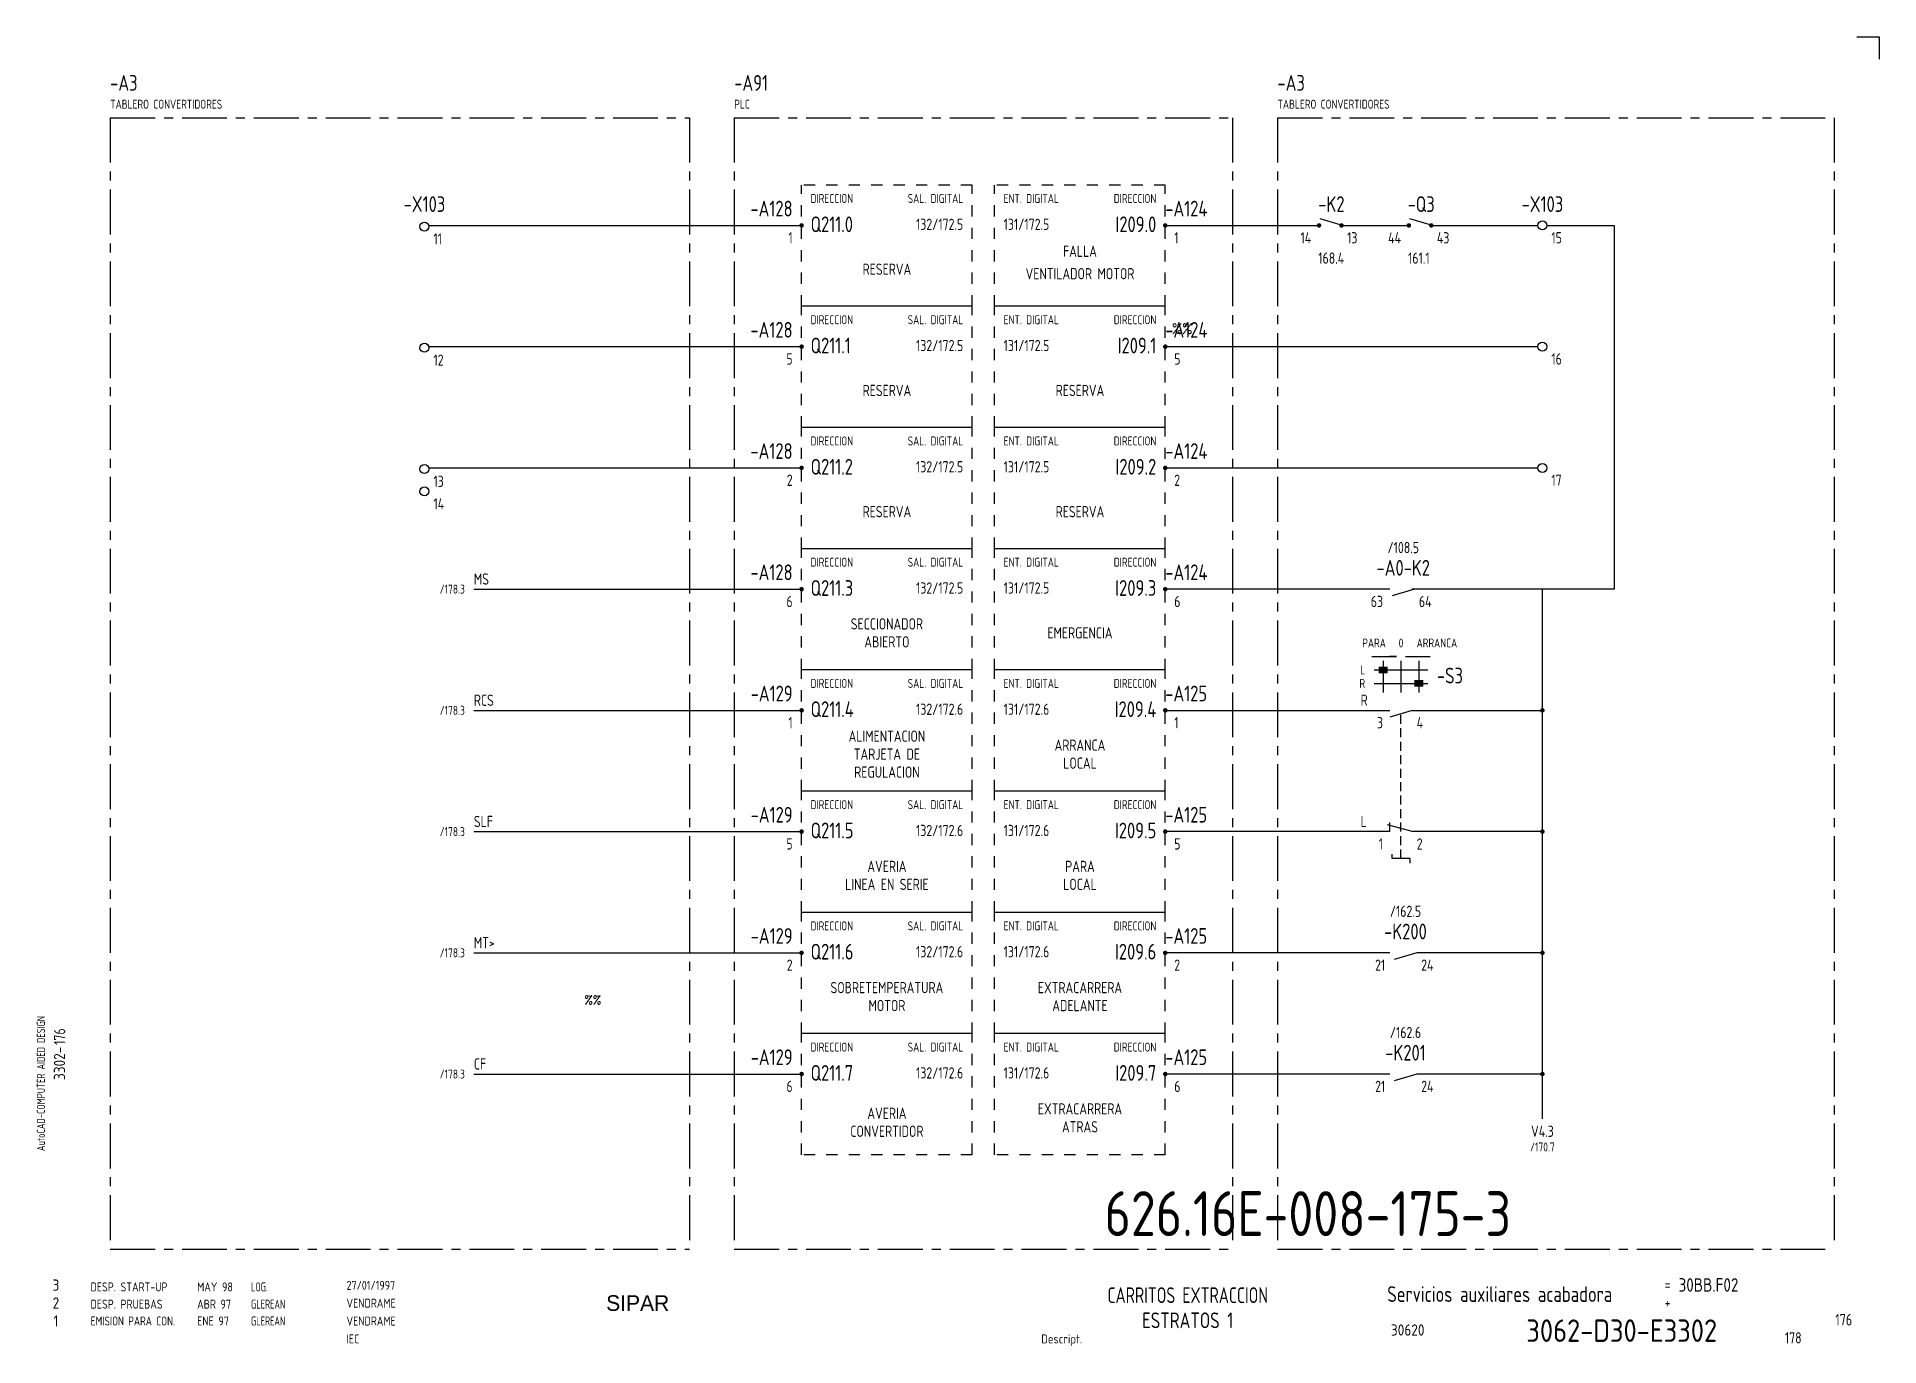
# Model space of a CAD drawing. Extents: x 10 to 420, y 5 to 297.
import ezdxf
from ezdxf.enums import TextEntityAlignment as Align

# ---------------------------------------------------------------- set-up
doc = ezdxf.new("R2010")
doc.units = 0
doc.header["$LTSCALE"] = 8
doc.header["$MEASUREMENT"] = 0
for name, pattern in [('CENTER', [2, 1.25, -0.25, 0.25, -0.25]), ('HIDDEN', [0.375, 0.25, -0.125]), ('HIDDEN1', [0.625, 0.3125, -0.3125])]:
    doc.linetypes.add(name, pattern=pattern)
doc.layers.get('0').update_dxf_attribs({"linetype": 'CONTINUOUS'})
doc.layers.add('3', color=3, linetype='CONTINUOUS')
doc.layers.add('CART', color=7, linetype='CONTINUOUS')
doc.styles.add('DIN', font='DIN', dxfattribs={"width": 0.85})
doc.styles.add('SIMPLEX', font='SIMPLEX', dxfattribs={"width": 0.9})
doc.styles.add('UNIV', font='UNIV')

# ---------------------------------------------------------------- blocks, each defined once
blk = doc.blocks.new('WB-FG100')
at = {"layer": 'CART', "color": 1}
for p, q in [((415, 297), (420, 297)), ((420, 297), (420, 292))]:
    blk.add_line(p, q, dxfattribs=at)
at = {"layer": 'CART', "color": 1, "style": 'DIN', "width": 0.8}
blk.add_text('AutoCAD-COMPUTER AIDED DESIGN', height=1.8, rotation=90, dxfattribs=at).set_placement((11.47, 48.84))
at = {"layer": 'CART', "color": 3, "style": 'DIN', "width": 0.8}
for s, p in [('=', (372.24, 17.91)), ('+', (372.24, 13.87))]:
    blk.add_text(s, height=2.5, dxfattribs=at).set_placement(p)
at = {"layer": 'CART', "color": 7, "style": 'DIN', "width": 0.9}
blk.add_attdef('FILE', text='', height=2.5, rotation=90, dxfattribs=at).set_placement((15.95, 68.38), align=Align.CENTER)
for tag, p in [('MOD-3', (13.92, 19)), ('MOD-2', (13.92, 15)), ('MOD-1', (13.92, 11)), ('NR.COMMESSA', (315, 9))]:
    blk.add_attdef(tag, text='', height=2.5, dxfattribs=at).set_placement(p, align=Align.MIDDLE)
at = {"layer": 'CART', "color": 7, "style": 'DIN'}
for tag, width, p in [('REV-3', 0.9, (21.66, 19)), ('DATA-3', 0.9, (45.37, 19)), ('NOME-3', 0.9, (57.37, 19)), ('REV-2', 0.9, (21.66, 15)), ('DATA-2', 0.9, (45.37, 15)), ('NOME-2', 0.9, (57.37, 15)), ('REV-1', 0.9, (21.66, 11)), ('DATA-1', 0.9, (45.37, 11)), ('NOME-1', 0.7, (57.37, 11))]:
    blk.add_attdef(tag, text='', height=2, dxfattribs=dict(at, width=width)).set_placement(p, align=Align.MIDDLE_LEFT)
at = {"layer": 'CART', "color": 7, "style": 'DIN', "width": 0.9}
for tag, p, height in [('DATA', (78.64, 17.94), 2), ('ESECUTORE', (78.64, 13.97), 2), ('CONTROLLORE', (78.64, 9.99), 2), ('SEGUE', (398.93, 5.65), 2.8), ('NORMA', (78.64, 6.01), 2)]:
    blk.add_attdef(tag, p, '', height=height, dxfattribs=at)
at = {"layer": 'CART', "color": 2, "style": 'DIN', "width": 0.9}
for tag, p in [('TITOLO-1/3', (266.5, 18.23)), ('TITOLO-1/2', (266.5, 15.73)), ('TITOLO-2/3', (266.5, 13.18)), ('TITOLO-2/2', (266.5, 10.68)), ('TITOLO-3/3', (266.5, 8.13))]:
    blk.add_attdef(tag, text='', height=3.5, dxfattribs=at).set_placement(p, align=Align.MIDDLE)
at = {"layer": 'CART', "color": 3, "style": 'DIN', "width": 0.9}
blk.add_attdef('ASSIEME', text='', height=3.5, dxfattribs=at).set_placement((334, 17), align=Align.MIDDLE)
at = {"layer": 'CART', "color": 3, "style": 'DIN', "width": 0.85}
for tag, p in [('=', (375.33, 16.63)), ('+', (375.33, 12.76))]:
    blk.add_attdef(tag, text='', height=3, dxfattribs=at).set_placement(p, align=Align.BOTTOM_LEFT)
at = {"layer": 'CART', "color": 3, "style": 'DIN', "width": 0.9}
blk.add_attdef('FOGLIO', text='', height=2.8, dxfattribs=at).set_placement((414.2, 9.56), align=Align.RIGHT)
at = {"layer": 'CART', "color": 2, "style": 'DIN', "width": 0.9}
blk.add_attdef('DISEGNO', text='', height=5, dxfattribs=at).set_placement((395.27, 6.35), align=Align.RIGHT)
at = {"layer": 'CART', "color": 1, "style": 'DIN', "width": 0.9}
blk.add_attdef('TIPOLOGIA', (233.37, 6), '', height=2, dxfattribs=at)
blk = doc.blocks.new('B5-3')
at = {"linetype": 'Continuous', "const_width": 0.5}
blk.add_lwpolyline([(-0.25, 0, 1), (0.25, 0, 1)], format="xyb", close=True, dxfattribs=at)
blk = doc.blocks.new('DESP')
at = {"linetype": 'Continuous', "style": 'DIN'}
for s, width, p in [('DESP. START-UP', 0.85, (21.62, 17.59)), ('MAY 98', 0.85, (45.38, 17.59)), ('LOG.', 0.7, (57.38, 17.59))]:
    blk.add_text(s, height=2, dxfattribs=dict(at, width=width)).set_placement(p)

msp = doc.modelspace()

# ---------------------------------------------------------------- linework, layer by layer
at = {"color": 3, "linetype": 'CENTER'}
for p, q in [((26, 279), (26, 27)), ((26, 279), (155, 279)), ((155, 279), (155, 27)), ((165, 279), (276, 279)), ((165, 279), (165, 27)), ((276, 279), (276, 27)), ((286, 279), (286, 27)), ((286, 279), (410, 279)), ((410, 279), (410, 27)), ((26, 27), (155, 27)), ((165, 27), (276, 27)), ((286, 27), (410, 27))]:
    msp.add_line(p, q, dxfattribs=at)
at = {"linetype": 'HIDDEN1'}
for p, q in [((218, 264), (180, 264)), ((180, 237), (180, 264)), ((218, 237), (218, 264)), ((223, 237), (223, 264)), ((261, 264), (223, 264)), ((261, 237), (261, 264)), ((180, 210), (180, 237)), ((218, 210), (218, 237)), ((223, 210), (223, 237)), ((261, 210), (261, 237)), ((180, 183), (180, 210)), ((218, 183), (218, 210)), ((223, 183), (223, 210)), ((261, 183), (261, 210)), ((180, 156), (180, 183)), ((218, 156), (218, 183)), ((223, 156), (223, 183)), ((261, 156), (261, 183)), ((180, 129), (180, 156)), ((218, 129), (218, 156)), ((223, 129), (223, 156)), ((261, 129), (261, 156)), ((180, 102), (180, 129)), ((218, 102), (218, 129)), ((223, 102), (223, 129)), ((261, 102), (261, 129)), ((180, 75), (180, 102)), ((218, 75), (218, 102)), ((223, 75), (223, 102)), ((261, 75), (261, 102)), ((180, 48), (180, 75)), ((218, 48), (218, 75)), ((223, 48), (223, 75)), ((261, 48), (261, 75)), ((218, 48), (180, 48)), ((261, 48), (223, 48))]:
    msp.add_line(p, q, dxfattribs=at)
for p, q in [((97, 255), (180, 255)), ((300.5, 255), (295.5, 256.5)), ((320.5, 255), (315.5, 256.5)), ((218, 237), (180, 237)), ((97, 228), (180, 228)), ((218, 210), (180, 210)), ((97, 201), (180, 201)), ((218, 183), (180, 183)), ((107, 174), (180, 174)), ((311, 174), (261, 174)), ((316.5, 174), (311.5, 172.5)), ((345, 174), (316, 174)), ((345, 56), (345, 174)), ((218, 156), (180, 156)), ((307, 159), (312.5, 159)), ((307.5, 156), (319.5, 156)), ((309.5, 158), (309.5, 151)), ((313.5, 158), (313.5, 151)), ((314.5, 159), (320, 159)), ((317.5, 158), (317.5, 151)), ((307.5, 153), (319.5, 153)), ((107, 147), (180, 147)), ((261, 147), (311, 147)), ((316, 147), (311, 145.5)), ((316, 147), (345, 147)), ((218, 129), (180, 129)), ((107, 120), (180, 120)), ((311, 120), (261, 120)), ((316, 120), (310.5, 121.5)), ((311, 120), (311, 122)), ((345, 120), (316, 120)), ((218, 102), (180, 102)), ((107, 93), (180, 93)), ((311, 93), (261, 93)), ((317, 93), (312, 91.5)), ((345, 93), (317, 93)), ((218, 75), (180, 75)), ((107, 66), (180, 66)), ((311, 66), (261, 66)), ((317, 66), (312, 64.5)), ((345, 66), (317, 66))]:
    msp.add_line(p, q)
at = {"color": 7}
for p, q in [((261, 255), (295.5, 255)), ((300.5, 255), (315.5, 255)), ((300.5, 255), (315.5, 255)), ((320.5, 255), (344, 255)), ((261, 228), (344, 228)), ((261, 201), (344, 201))]:
    msp.add_line(p, q, dxfattribs=at)
at = {"linetype": 'Continuous'}
for p, q in [((346, 255), (361, 255)), ((361, 255), (361, 175)), ((261, 237), (223, 237)), ((261, 210), (223, 210)), ((261, 183), (223, 183)), ((361, 174), (345, 174)), ((361, 175), (361, 174)), ((261, 156), (223, 156)), ((261, 129), (223, 129)), ((311.5, 114), (311.5, 115)), ((315.5, 114), (311.5, 114)), ((315.5, 114), (315.5, 113)), ((261, 102), (223, 102)), ((261, 75), (223, 75))]:
    msp.add_line(p, q, dxfattribs=at)
at = {"linetype": 'HIDDEN'}
msp.add_line((313.5, 114), (313.5, 146.25), dxfattribs=at)
at = {"const_width": 1.5}
for points in [[(308.5, 156), (310.5, 156)], [(316.5, 153), (318.5, 153)]]:
    msp.add_lwpolyline(points, dxfattribs=at)
for points in [[(312.5, 159), (311, 159)], [(314.5, 159), (316, 159)]]:
    msp.add_lwpolyline(points)
at = {"linetype": 'Continuous', "const_width": 0.5}
for points in [[(344.75, 147, 1), (345.25, 147, 1)], [(344.75, 93, 1), (345.25, 93, 1)], [(344.75, 66, 1), (345.25, 66, 1)]]:
    msp.add_lwpolyline(points, format="xyb", close=True, dxfattribs=at)
at = {"const_width": 0.5}
msp.add_lwpolyline([(344.75, 120, 1), (345.25, 120, 1)], format="xyb", close=True, dxfattribs=at)
for centre in [(96, 254.75), (345, 255), (96, 227.75), (345, 228), (96, 200.75), (345, 201), (96, 195.75)]:
    msp.add_circle(centre, 1)

# ---------------------------------------------------------------- block references
for p in [(180, 255), (261, 255), (295.25, 255), (300.25, 255), (315.25, 255), (320.25, 255), (180, 228), (261, 228), (180, 201), (261, 201), (180, 174), (261, 174), (180, 147), (261, 147), (180, 120), (261, 120), (180, 93), (261, 93), (180, 66), (261, 66)]:
    msp.add_blockref('B5-3', p)
at = {"linetype": 'Continuous'}
msp.add_blockref('DESP', (0, 0), dxfattribs=at)
at = {"layer": 'CART'}
ref = msp.add_blockref('WB-FG100', (0, 0), dxfattribs=at)
ref.add_attrib('TIPOLOGIA', 'Descript.', (233.371, 6.001), dxfattribs={"color": 1, "height": 2, "style": 'DIN', "width": 0.9})
ref.add_attrib('ASSIEME', 'Servicios auxiliares acabadora', dxfattribs={"color": 3, "height": 3.5, "style": 'DIN', "width": 0.8}).set_placement((335.5, 17), align=Align.MIDDLE)
ref.add_attrib('=', '30BB.F02', dxfattribs={"color": 3, "height": 3, "style": 'DIN', "width": 0.85}).set_placement((375.333, 16.63), align=Align.BOTTOM_LEFT)
ref.add_attrib('NR.COMMESSA', '30620', dxfattribs={"color": 7, "height": 2.5, "style": 'DIN', "width": 0.9}).set_placement((315, 9), align=Align.MIDDLE)
ref.add_attrib('DISEGNO', '3062-D30-E3302', dxfattribs={"color": 2, "height": 5, "style": 'DIN', "width": 0.9}).set_placement((383.915, 6.35), align=Align.RIGHT)
ref.add_attrib('DATA', '27/01/1997', (78.64, 17.94), dxfattribs={"color": 7, "height": 2, "style": 'DIN', "width": 0.85})
ref.add_attrib('ESECUTORE', 'VENDRAME', (78.64, 13.97), dxfattribs={"color": 7, "height": 2, "style": 'DIN', "width": 0.85})
ref.add_attrib('CONTROLLORE', 'VENDRAME', (78.64, 9.99), dxfattribs={"color": 7, "height": 2, "style": 'DIN', "width": 0.85})
ref.add_attrib('NORMA', 'IEC', (78.64, 6.01), dxfattribs={"color": 7, "height": 2, "style": 'DIN', "width": 0.85})
ref.add_attrib('MOD-1', '1', dxfattribs={"color": 7, "height": 2.5, "style": 'DIN', "width": 0.9}).set_placement((13.924, 11), align=Align.MIDDLE)
ref.add_attrib('REV-1', 'EMISION PARA CON.', dxfattribs={"color": 7, "height": 2, "style": 'DIN', "width": 0.8}).set_placement((21.658, 11), align=Align.MIDDLE_LEFT)
ref.add_attrib('DATA-1', 'ENE 97', dxfattribs={"color": 7, "height": 2, "style": 'DIN', "width": 0.85}).set_placement((45.368, 11), align=Align.MIDDLE_LEFT)
ref.add_attrib('NOME-1', 'GLEREAN', dxfattribs={"color": 7, "height": 2, "style": 'DIN', "width": 0.7}).set_placement((57.368, 11), align=Align.MIDDLE_LEFT)
ref.add_attrib('MOD-2', '2', dxfattribs={"color": 7, "height": 2.5, "style": 'DIN', "width": 0.9}).set_placement((13.924, 15), align=Align.MIDDLE)
ref.add_attrib('MOD-3', '3', dxfattribs={"color": 7, "height": 2.5, "style": 'DIN', "width": 0.9}).set_placement((13.924, 19), align=Align.MIDDLE)
ref.add_attrib('FILE', '3302-', dxfattribs={"color": 7, "height": 2.5, "rotation": 90, "style": 'DIN', "width": 0.9}).set_placement((15.951, 68.38), align=Align.CENTER)

# ---------------------------------------------------------------- texts
at = {"color": 3, "style": 'DIN', "width": 0.8}
for s, p in [('-A3', (26, 285)), ('-A91', (165, 285)), ('-A3', (286, 285)), ('-A124', (261, 257)), ('Q211.0', (182, 253.5)), ('Q211.1', (182, 226.5)), ('-A124', (261, 230)), ('-A124', (261, 203)), ('Q211.2', (182, 199.5)), ('-A124', (261, 176)), ('Q211.3', (182, 172.5)), ('-A125', (261, 149)), ('Q211.4', (182, 145.5)), ('-A125', (261, 122)), ('Q211.5', (182, 118.5)), ('-A125', (261, 95)), ('Q211.6', (182, 91.5)), ('-A125', (261, 68)), ('Q211.7', (182, 64.5))]:
    msp.add_text(s, height=3.5, dxfattribs=at).set_placement(p)
at = {"style": 'DIN'}
for s, height, width, p in [('TABLERO CONVERTIDORES', 2, 0.8, (26, 281)), ('PLC', 2, 0.8, (165, 281)), ('TABLERO CONVERTIDORES', 2, 0.8, (286, 281)), ('131/172.5', 2.5, 0.8, (225, 254)), ('11', 2.5, 0.8, (98, 250.75)), ('1', 2.5, 0.8, (263, 251)), ('13', 2.5, 0.8, (301.5, 251)), ('43', 2.5, 0.8, (321.5, 251)), ('15', 2.5, 0.8, (347, 251)), ('168.4', 2.5, 0.8, (295.076, 246.475)), ('161.1', 2.5, 0.8, (315.076, 246.475)), ('%%', 2.5, 0.85, (262.5, 230.75)), ('12', 2.5, 0.8, (98, 223.75)), ('131/172.5', 2.5, 0.8, (225, 227)), ('5', 2.5, 0.8, (263, 224)), ('16', 2.5, 0.8, (347, 224)), ('131/172.5', 2.5, 0.8, (225, 200)), ('13', 2.5, 0.8, (98, 196.75)), ('2', 2.5, 0.8, (263, 197)), ('17', 2.5, 0.8, (347, 197)), ('14', 2.5, 0.8, (98, 191.75)), ('MS', 2.5, 0.8, (107, 175)), ('131/172.5', 2.5, 0.8, (225, 173)), ('6', 2.5, 0.8, (263, 170)), ('64', 2.5, 0.8, (317.5, 170)), ('RCS', 2.5, 0.8, (107, 148)), ('131/172.6', 2.5, 0.8, (225, 146)), ('1', 2.5, 0.8, (263, 143)), ('SLF', 2.5, 0.8, (107, 121)), ('131/172.6', 2.5, 0.8, (225, 119)), ('5', 2.5, 0.8, (263, 116)), ('MT>', 2.5, 0.8, (107, 94)), ('131/172.6', 2.5, 0.8, (225, 92)), ('2', 2.5, 0.8, (263, 89)), ('24', 2.5, 0.8, (318, 89)), ('CF', 2.5, 0.8, (107, 67)), ('131/172.6', 2.5, 0.8, (225, 65)), ('6', 2.5, 0.8, (263, 62)), ('24', 2.5, 0.8, (318, 62)), ('178', 2.5, 0.8, (399, 6))]:
    msp.add_text(s, height=height, dxfattribs=dict(at, width=width)).set_placement(p)
at = {"color": 3, "style": 'DIN'}
for s, width, p in [('-X103', 0.8, (96, 258)), ('-K2', 0.8, (298, 258)), ('-Q3', 0.8, (318, 258)), ('-X103', 0.8, (345, 258)), ('-A0-K2', 0.8, (314, 177)), ('-K200', 0.8, (314.5, 96)), ('-K201', 0.8, (314.5, 69)), ('CARRITOS EXTRACCION', 0.75, (266, 15)), ('ESTRATOS 1', 0.8, (266, 9.4))]:
    msp.add_text(s, height=3.5, dxfattribs=dict(at, width=width)).set_placement(p, align=Align.CENTER)
at = {"color": 3, "style": 'DIN', "width": 0.8}
for s, height, p in [('-A128', 3.5, (178, 257)), ('I209.0', 3.5, (259, 253.5)), ('-A128', 3.5, (178, 230)), ('I209.1', 3.5, (259, 226.5)), ('-A128', 3.5, (178, 203)), ('I209.2', 3.5, (259, 199.5)), ('-A128', 3.5, (178, 176)), ('I209.3', 3.5, (259, 172.5)), ('-A129', 3.5, (178, 149)), ('I209.4', 3.5, (259, 145.5)), ('-A129', 3.5, (178, 122)), ('I209.5', 3.5, (259, 118.5)), ('-A129', 3.5, (178, 95)), ('I209.6', 3.5, (259, 91.5)), ('-A129', 3.5, (178, 68)), ('I209.7', 3.5, (259, 64.5)), ('176', 2.56, (414, 10))]:
    msp.add_text(s, height=height, dxfattribs=at).set_placement(p, align=Align.RIGHT)
at = {"color": 1, "style": 'DIN', "width": 0.8}
for s, height, p in [('DIRECCION', 2, (182, 260)), ('ENT. DIGITAL', 2, (225, 260)), ('DIRECCION', 2, (182, 233)), ('ENT. DIGITAL', 2, (225, 233)), ('DIRECCION', 2, (182, 206)), ('ENT. DIGITAL', 2, (225, 206)), ('DIRECCION', 2, (182, 179)), ('ENT. DIGITAL', 2, (225, 179)), ('DIRECCION', 2, (182, 152)), ('ENT. DIGITAL', 2, (225, 152)), ('R', 2.5, (304.5, 148)), ('4', 2.5, (317, 143)), ('DIRECCION', 2, (182, 125)), ('ENT. DIGITAL', 2, (225, 125)), ('L', 2.5, (304.5, 121)), ('2', 2.5, (317, 116)), ('DIRECCION', 2, (182, 98)), ('ENT. DIGITAL', 2, (225, 98)), ('DIRECCION', 2, (182, 71)), ('ENT. DIGITAL', 2, (225, 71))]:
    msp.add_text(s, height=height, dxfattribs=at).set_placement(p)
for s, height, p in [('SAL. DIGITAL', 2, (216, 260)), ('DIRECCION', 2, (259, 260)), ('SAL. DIGITAL', 2, (216, 233)), ('DIRECCION', 2, (259, 233)), ('SAL. DIGITAL', 2, (216, 206)), ('DIRECCION', 2, (259, 206)), ('SAL. DIGITAL', 2, (216, 179)), ('DIRECCION', 2, (259, 179)), ('L', 2, (305.5, 155)), ('SAL. DIGITAL', 2, (216, 152)), ('DIRECCION', 2, (259, 152)), ('R', 2, (305.5, 152)), ('3', 2.5, (309.5, 143)), ('SAL. DIGITAL', 2, (216, 125)), ('DIRECCION', 2, (259, 125)), ('1', 2.5, (309.5, 116)), ('SAL. DIGITAL', 2, (216, 98)), ('DIRECCION', 2, (259, 98)), ('SAL. DIGITAL', 2, (216, 71)), ('DIRECCION', 2, (259, 71))]:
    msp.add_text(s, height=height, dxfattribs=at).set_placement(p, align=Align.RIGHT)
at = {"style": 'DIN', "width": 0.8}
for s, height, p in [('132/172.5', 2.5, (216, 254)), ('1', 2.5, (178, 251)), ('14', 2.5, (293.5, 251)), ('44', 2.5, (313.5, 251)), ('5', 2.5, (178, 224)), ('132/172.5', 2.5, (216, 227)), ('132/172.5', 2.5, (216, 200)), ('2', 2.5, (178, 197)), ('/178.3', 2, (105, 173)), ('6', 2.5, (178, 170)), ('132/172.5', 2.5, (216, 173)), ('63', 2.5, (309.5, 170)), ('/178.3', 2, (105, 146)), ('132/172.6', 2.5, (216, 146)), ('1', 2.5, (178, 143)), ('/178.3', 2, (105, 119)), ('132/172.6', 2.5, (216, 119)), ('5', 2.5, (178, 116)), ('132/172.6', 2.5, (216, 92)), ('/178.3', 2, (105, 92)), ('2', 2.5, (178, 89)), ('21', 2.5, (310, 89)), ('/178.3', 2, (105, 65)), ('132/172.6', 2.5, (216, 65)), ('6', 2.5, (178, 62)), ('21', 2.5, (310, 62))]:
    msp.add_text(s, height=height, dxfattribs=at).set_placement(p, align=Align.RIGHT)
for s, height, p in [('FALLA', 2.5, (242, 248)), ('RESERVA', 2.5, (199, 244)), ('VENTILADOR MOTOR', 2.5, (242, 243)), ('RESERVA', 2.5, (199, 217)), ('RESERVA', 2.5, (242, 217)), ('RESERVA', 2.5, (199, 190)), ('RESERVA', 2.5, (242, 190)), ('/108.5', 2.5, (314, 182)), ('SECCIONADOR', 2.5, (199, 165)), ('EMERGENCIA', 2.5, (242, 163)), ('ABIERTO', 2.5, (199, 161)), ('ALIMENTACION', 2.5, (199, 140)), ('ARRANCA', 2.5, (242, 138)), ('TARJETA DE', 2.5, (199, 136)), ('LOCAL', 2.5, (242, 134)), ('REGULACION', 2.5, (199, 132)), ('AVERIA', 2.5, (199, 111)), ('PARA', 2.5, (242, 111)), ('LINEA EN SERIE', 2.5, (199, 107)), ('LOCAL', 2.5, (242, 107)), ('/162.5', 2.5, (314.5, 101)), ('SOBRETEMPERATURA', 2.5, (199, 84)), ('EXTRACARRERA', 2.5, (242, 84)), ('MOTOR', 2.5, (199, 80)), ('ADELANTE', 2.5, (242, 80)), ('/162.6', 2.5, (314.5, 74)), ('AVERIA', 2.5, (199, 56)), ('EXTRACARRERA', 2.5, (242, 57)), ('CONVERTIDOR', 2.5, (199, 52)), ('ATRAS', 2.5, (242, 53)), ('V4.3', 2.5, (345, 52)), ('/170.7', 2, (345, 48.762))]:
    msp.add_text(s, height=height, dxfattribs=at).set_placement(p, align=Align.CENTER)
at = {"color": 1, "style": 'DIN', "width": 0.8}
for s, p in [('PARA', (307.5, 161)), ('0', (313.5, 161)), ('ARRANCA', (321.5, 161))]:
    msp.add_text(s, height=2, dxfattribs=at).set_placement(p, align=Align.CENTER)
at = {"color": 7, "linetype": 'Continuous', "style": 'SIMPLEX', "width": 0.9}
msp.add_text('%%', height=2, dxfattribs=at).set_placement((133.5, 82.5), align=Align.MIDDLE)
at = {"style": 'DIN', "width": 0.8}
msp.add_text('176', height=2.5, rotation=90, dxfattribs=at).set_placement((16, 72.5))
at = {"linetype": 'Continuous', "style": 'DIN'}
for s, width, p in [('DESP. PRUEBAS', 0.85, (21.625, 13.75)), ('ABR 97', 0.85, (45.375, 13.75)), ('GLEREAN', 0.7, (57.375, 13.75))]:
    msp.add_text(s, height=2, dxfattribs=dict(at, width=width)).set_placement(p)
at = {"color": 2, "insert": (247.469, 39.915), "char_height": 10, "width": 111.04113, "attachment_point": 1, "style": 'DIN'}
msp.add_mtext('626.16E-008-175-3', dxfattribs=at)
at = {"layer": '3', "style": 'DIN', "width": 0.8}
msp.add_text('-S3', height=3.5, dxfattribs=at).set_placement((321.5, 153))
at = {"layer": 'CART', "color": 2, "linetype": 'Continuous', "style": 'UNIV'}
msp.add_text('SIPAR', height=3.5, dxfattribs=at).set_placement((143.5, 13.25), align=Align.CENTER)

doc.saveas('drawing.dxf')
